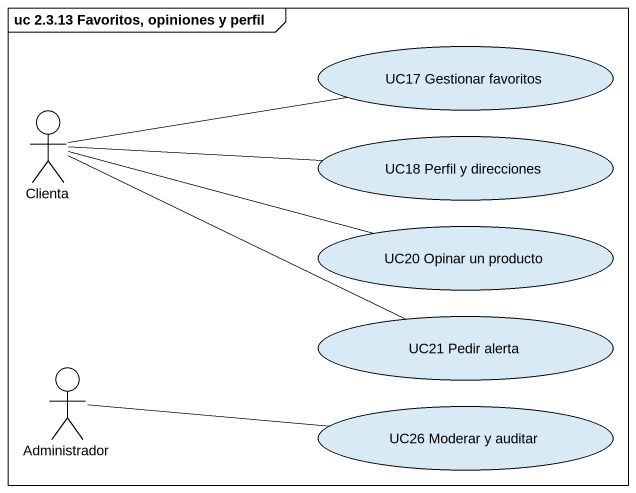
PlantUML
@startuml
mainframe uc 2.3.13 Favoritos, opiniones y perfil
usecase "UC17 Gestionar favoritos" as UC17_Gestionar_favoritos
actor Clienta
usecase "UC18 Perfil y direcciones" as UC18_Perfil_y_direcciones
usecase "UC20 Opinar un producto" as UC20_Opinar_un_producto
usecase "UC21 Pedir alerta" as UC21_Pedir_alerta
actor Administrador
usecase "UC26 Moderar y auditar" as UC26_Moderar_y_auditar
Clienta -right- UC17_Gestionar_favoritos
Clienta -right- UC18_Perfil_y_direcciones
Clienta -right- UC20_Opinar_un_producto
Clienta -right- UC21_Pedir_alerta
Administrador -right- UC26_Moderar_y_auditar
@enduml
